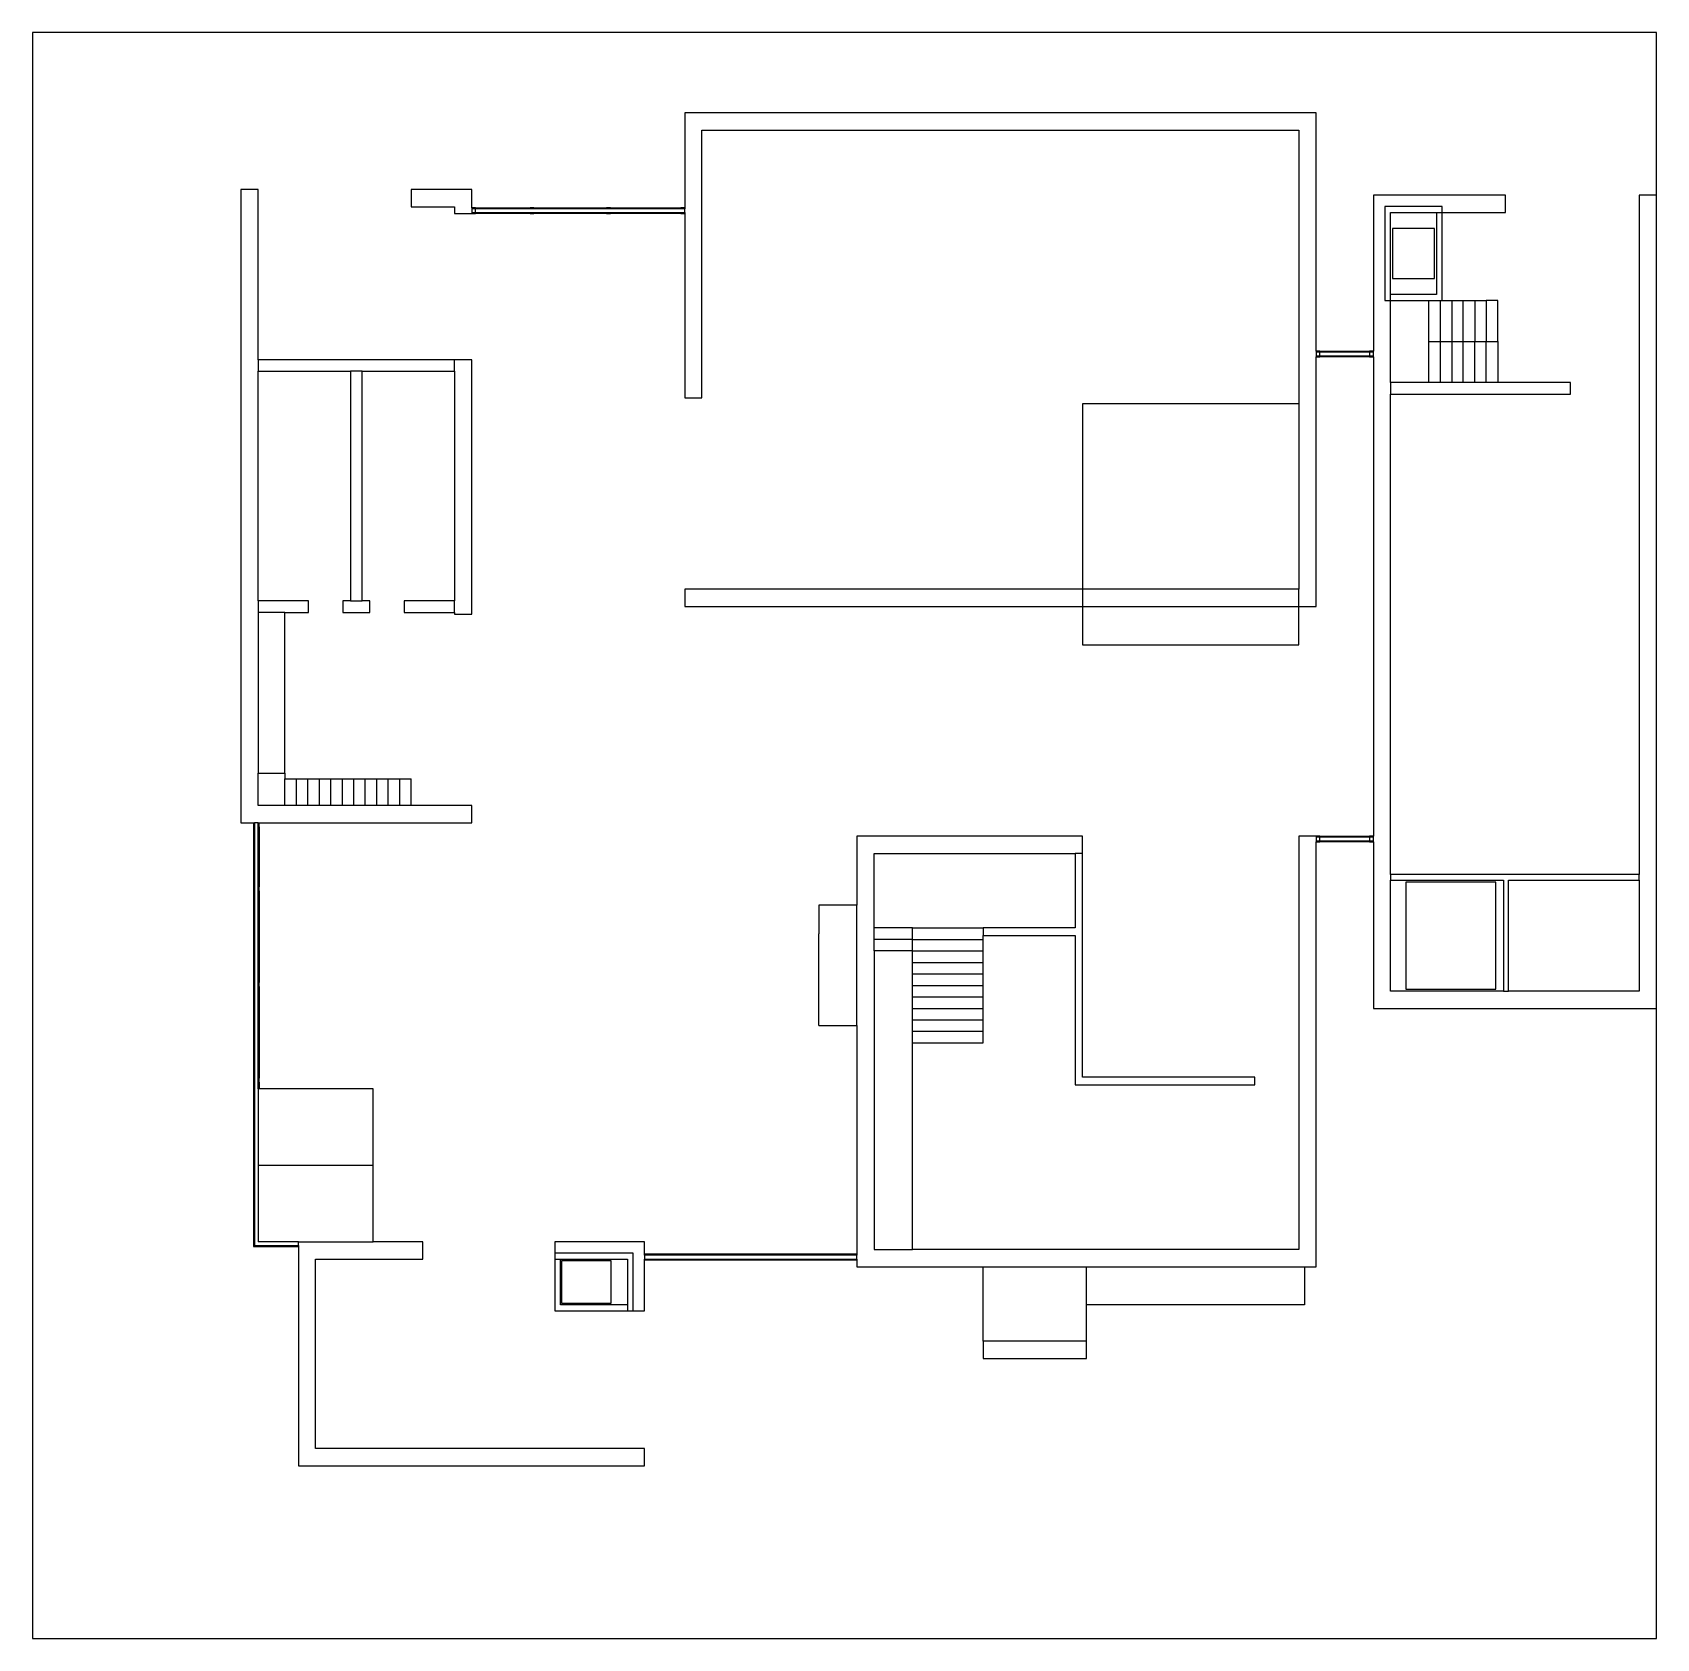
# Model space of a CAD drawing. Extents: x -21225 to 21225, y -20983 to 20983.
import ezdxf

# ---------------------------------------------------------------- set-up
doc = ezdxf.new("R2010")
doc.units = 0
doc.layers.get('0').update_dxf_attribs({"linetype": 'CONTINUOUS'})
doc.layers.add('SECTIONCUTEDGES', color=7, linetype='CONTINUOUS')

msp = doc.modelspace()

# ---------------------------------------------------------------- linework, layer by layer
for p, q in [((-21225, 20983), (-21225, -20983)), ((21225, 20983), (-21225, 20983)), ((21225, 16733), (21225, 20983)), ((-9642, 16404), (-8217, 16404)), ((-8217, 16254), (-9642, 16254)), ((-8117, 16404), (-6217, 16404)), ((-6217, 16254), (-8117, 16254)), ((-6117, 16404), (-4275, 16404)), ((-4275, 16254), (-6117, 16254)), ((15275, 12908), (15275, 13983)), ((15575, 12908), (15575, 13983)), ((15625, 13983), (15875, 13983)), ((15875, 13983), (15875, 12908)), ((15875, 13983), (16175, 13983)), ((16175, 12908), (16175, 13983)), ((16175, 13983), (16475, 13983)), ((16475, 13983), (16475, 12908)), ((16475, 13983), (16775, 13983)), ((15275, 12908), (15575, 12908)), ((15275, 11833), (15275, 12908)), ((15575, 12908), (15875, 12908)), ((15575, 11833), (15575, 12908)), ((15875, 12908), (15875, 11833)), ((15875, 12908), (16175, 12908)), ((16175, 12908), (16475, 12908)), ((16175, 11833), (16175, 12908)), ((16475, 12908), (16775, 12908)), ((16475, 11833), (16475, 12908)), ((16775, 11833), (16775, 12908)), ((17075, 12908), (17075, 11833)), ((12425, 12658), (13725, 12658)), ((13725, 12508), (12425, 12508)), ((-14625, 1629), (-14625, 1480)), ((-14625, 780), (-14625, 1480)), ((-14625, 1480), (-14325, 1480)), ((-14325, 780), (-14325, 1480)), ((-14325, 1480), (-14025, 1480)), ((-14025, 780), (-14025, 1480)), ((-14025, 1480), (-13725, 1480)), ((-13725, 780), (-13725, 1480)), ((-13725, 1480), (-13425, 1480)), ((-13425, 780), (-13425, 1480)), ((-13425, 1480), (-13125, 1480)), ((-13125, 780), (-13125, 1480)), ((-13125, 1480), (-12825, 1480)), ((-12825, 780), (-12825, 1480)), ((-12825, 1480), (-12525, 1480)), ((-12525, 780), (-12525, 1480)), ((-12525, 1480), (-12225, 1480)), ((-12225, 780), (-12225, 1480)), ((-12225, 1480), (-11925, 1480)), ((-11925, 780), (-11925, 1480)), ((-11925, 1480), (-11625, 1480)), ((-11625, 780), (-11625, 1480)), ((-11625, 1480), (-11325, 1480)), ((-11325, 780), (-11325, 1480)), ((-15450, 230), (-15450, -1342)), ((-15300, 230), (-15300, -1342)), ((12425, -17), (13725, -17)), ((13725, -167), (12425, -167)), ((-15450, -1442), (-15450, -3842)), ((-15300, -1442), (-15300, -3842)), ((1775, -2417), (775, -2417)), ((1775, -2417), (3625, -2417)), ((1775, -2717), (1775, -2417)), ((1775, -2717), (775, -2717)), ((1775, -3017), (1775, -2717)), ((1775, -2717), (3625, -2717)), ((3625, -2717), (3625, -2617)), ((3625, -3017), (3625, -2717)), ((1775, -3017), (3625, -3017)), ((1775, -3317), (3625, -3317)), ((3625, -3317), (3625, -3017)), ((3625, -3617), (3625, -3317)), ((1775, -3617), (3625, -3617)), ((3625, -3917), (3625, -3617)), ((-15450, -3942), (-15450, -6342)), ((-15300, -3942), (-15300, -6342)), ((1775, -3917), (3625, -3917)), ((1775, -4217), (3625, -4217)), ((3625, -4217), (3625, -3917)), ((3625, -4517), (3625, -4217)), ((1775, -4517), (3625, -4517)), ((3625, -4817), (3625, -4517)), ((21225, -20983), (21225, -4517)), ((1775, -4817), (3625, -4817)), ((3625, -5117), (3625, -4817)), ((1775, -5117), (3625, -5117)), ((1775, -5417), (3625, -5417)), ((3625, -5417), (3625, -5117)), ((-15450, -6442), (-15450, -8842)), ((-15300, -6442), (-15300, -6617)), ((-15450, -8942), (-15450, -10592)), ((-15300, -10742), (-14375, -10742)), ((-3404, -10942), (-5125, -10942)), ((-1379, -10942), (-3304, -10942)), ((225, -10942), (-1279, -10942)), ((-5125, -11092), (-3404, -11092)), ((-3304, -11092), (-1379, -11092)), ((-1279, -11092), (225, -11092)), ((3625, -13217), (3625, -11267)), ((6325, -12267), (6325, -11267)), ((12025, -11267), (12025, -12267)), ((12025, -12267), (6325, -12267)), ((6325, -13217), (6325, -12267)), ((-21225, -20983), (21225, -20983))]:
    msp.add_line(p, q)
at = {"layer": 'SECTIONCUTEDGES'}
for p, q in [((-4175, 18883), (-4175, 16404)), ((12325, 18883), (-4175, 18883)), ((12325, 12658), (12325, 18883)), ((-3725, 18433), (11875, 18433)), ((-3725, 11433), (-3725, 18433)), ((11875, 18433), (11875, 11283)), ((-15775, 16879), (-15775, 16429)), ((-15325, 16879), (-15775, 16879)), ((-15325, 16429), (-15325, 16879)), ((-9742, 16879), (-11325, 16879)), ((-11325, 16879), (-11325, 16429)), ((-9742, 16404), (-9742, 16879)), ((17275, 16733), (13825, 16733)), ((13825, 16733), (13825, 12658)), ((17275, 16283), (17275, 16733)), ((21225, 16733), (20775, 16733)), ((20775, 16733), (20775, -1017)), ((21225, -4517), (21225, 16733)), ((-15775, 16429), (-15775, 12429)), ((-15325, 12429), (-15325, 16429)), ((-11325, 16429), (-10192, 16429)), ((-10192, 16429), (-10192, 16254)), ((-10192, 16254), (-9742, 16254)), ((-9642, 16404), (-9742, 16404)), ((-9742, 16404), (-9742, 16379)), ((-9742, 16379), (-9742, 16279)), ((-9642, 16379), (-9742, 16379)), ((-9742, 16279), (-9642, 16279)), ((-9742, 16279), (-9742, 16254)), ((-9742, 16254), (-9642, 16254)), ((-9642, 16379), (-9642, 16404)), ((-9642, 16279), (-9642, 16379)), ((-8217, 16379), (-9642, 16379)), ((-9642, 16254), (-9642, 16279)), ((-9642, 16279), (-8217, 16279)), ((-8117, 16404), (-8217, 16404)), ((-8217, 16404), (-8217, 16379)), ((-8117, 16379), (-8217, 16379)), ((-8217, 16279), (-8217, 16254)), ((-8217, 16279), (-8117, 16279)), ((-8217, 16254), (-8117, 16254)), ((-8117, 16379), (-8117, 16404)), ((-6217, 16379), (-8117, 16379)), ((-8117, 16254), (-8117, 16279)), ((-8117, 16279), (-6217, 16279)), ((-6117, 16404), (-6217, 16404)), ((-6217, 16404), (-6217, 16379)), ((-6117, 16379), (-6217, 16379)), ((-6217, 16279), (-6217, 16254)), ((-6217, 16279), (-6117, 16279)), ((-6217, 16254), (-6117, 16254)), ((-6117, 16379), (-6117, 16404)), ((-4275, 16379), (-6117, 16379)), ((-6117, 16254), (-6117, 16279)), ((-6117, 16279), (-4275, 16279)), ((-4275, 16404), (-4275, 16379)), ((-4175, 16404), (-4275, 16404)), ((-4175, 16379), (-4275, 16379)), ((-4275, 16279), (-4275, 16254)), ((-4275, 16279), (-4175, 16279)), ((-4275, 16254), (-4175, 16254)), ((-4175, 16404), (-4175, 16379)), ((-4175, 16279), (-4175, 16379)), ((-4175, 16279), (-4175, 16254)), ((-4175, 16254), (-4175, 11433)), ((14125, 16433), (14125, 13983)), ((15625, 16433), (14125, 16433)), ((14275, 16283), (15475, 16283)), ((14275, 14133), (14275, 16283)), ((15475, 16283), (15475, 14133)), ((15475, 16283), (15625, 16283)), ((15625, 16283), (15625, 16433)), ((15625, 13983), (15625, 16283)), ((15625, 16283), (17275, 16283)), ((15425, 15858), (14325, 15858)), ((14325, 15858), (14325, 14558)), ((15425, 14558), (15425, 15858)), ((14325, 14558), (15425, 14558)), ((15475, 14133), (14275, 14133)), ((14275, 13983), (14275, 14133)), ((14125, 13983), (14275, 13983)), ((14275, 13983), (15275, 13983)), ((14275, 11833), (14275, 13983)), ((15275, 13983), (15575, 13983)), ((15575, 13983), (15625, 13983)), ((16775, 13983), (16775, 12908)), ((17075, 13983), (16775, 13983)), ((17075, 12908), (17075, 13983)), ((16775, 12908), (17075, 12908)), ((-15775, 12429), (-15775, 330)), ((-10192, 12429), (-15325, 12429)), ((-15325, 12429), (-15325, 12129)), ((-9742, 12429), (-10192, 12429)), ((-10192, 12129), (-10192, 12429)), ((-9742, 5780), (-9742, 12429)), ((12425, 12658), (12325, 12658)), ((12325, 12658), (12325, 12633)), ((12325, 12633), (12325, 12533)), ((12425, 12633), (12325, 12633)), ((12325, 12533), (12325, 12508)), ((12325, 12533), (12425, 12533)), ((12325, 12508), (12425, 12508)), ((12325, 5983), (12325, 12508)), ((12425, 12633), (12425, 12658)), ((12425, 12533), (12425, 12633)), ((13725, 12633), (12425, 12633)), ((12425, 12508), (12425, 12533)), ((12425, 12533), (13725, 12533)), ((13825, 12658), (13725, 12658)), ((13725, 12658), (13725, 12633)), ((13725, 12633), (13725, 12533)), ((13825, 12633), (13725, 12633)), ((13725, 12533), (13725, 12508)), ((13725, 12533), (13825, 12533)), ((13725, 12508), (13825, 12508)), ((13825, 12633), (13825, 12658)), ((13825, 12533), (13825, 12633)), ((13825, 12508), (13825, 12533)), ((13825, 12508), (13825, -17)), ((-15325, 12129), (-12909, 12129)), ((-15325, 6129), (-15325, 12129)), ((-12609, 12129), (-12909, 12129)), ((-12909, 12129), (-12909, 6129)), ((-12609, 6129), (-12609, 12129)), ((-12609, 12129), (-10192, 12129)), ((-10192, 12129), (-10192, 6129)), ((15275, 11833), (14275, 11833)), ((14275, 11833), (14275, 11533)), ((14275, 11533), (18976, 11533)), ((14275, -1017), (14275, 11533)), ((15575, 11833), (15275, 11833)), ((15875, 11833), (15575, 11833)), ((16175, 11833), (15875, 11833)), ((16475, 11833), (16175, 11833)), ((16775, 11833), (16475, 11833)), ((17075, 11833), (16775, 11833)), ((18976, 11833), (17075, 11833)), ((18976, 11533), (18976, 11833)), ((-4175, 11433), (-3725, 11433)), ((11875, 11283), (6225, 11283)), ((6225, 11283), (6225, 6433)), ((11875, 11283), (11875, 6433)), ((-4175, 6433), (-4175, 5983)), ((6225, 6433), (-4175, 6433)), ((11875, 6433), (6225, 6433)), ((6225, 6433), (6225, 5983)), ((11875, 5983), (11875, 6433)), ((-15325, 6129), (-15325, 5829)), ((-14009, 6129), (-15325, 6129)), ((-14009, 5829), (-14009, 6129)), ((-13109, 6129), (-13109, 5829)), ((-12909, 6129), (-13109, 6129)), ((-12909, 6129), (-12609, 6129)), ((-12409, 6129), (-12609, 6129)), ((-12409, 5829), (-12409, 6129)), ((-11509, 6129), (-11509, 5829)), ((-10192, 6129), (-11509, 6129)), ((-10192, 5829), (-10192, 6129)), ((-4175, 5983), (6225, 5983)), ((6225, 5983), (6225, 4983)), ((6225, 5983), (11875, 5983)), ((11875, 5983), (12325, 5983)), ((11875, 4983), (11875, 5983)), ((-14625, 5829), (-15325, 5829)), ((-15325, 5829), (-15325, 1629)), ((-14625, 1629), (-14625, 5829)), ((-14625, 5829), (-14009, 5829)), ((-13109, 5829), (-12409, 5829)), ((-11509, 5829), (-10192, 5829)), ((-10192, 5829), (-10192, 5780)), ((-10192, 5780), (-9742, 5780)), ((6225, 4983), (11875, 4983)), ((-15325, 1629), (-14625, 1629)), ((-15325, 780), (-15325, 1629)), ((-14625, 780), (-15325, 780)), ((-14325, 780), (-14625, 780)), ((-14025, 780), (-14325, 780)), ((-13725, 780), (-14025, 780)), ((-13425, 780), (-13725, 780)), ((-13125, 780), (-13425, 780)), ((-12825, 780), (-13125, 780)), ((-12525, 780), (-12825, 780)), ((-12225, 780), (-12525, 780)), ((-11925, 780), (-12225, 780)), ((-11625, 780), (-11925, 780)), ((-11325, 780), (-11625, 780)), ((-9742, 780), (-11325, 780)), ((-9742, 330), (-9742, 780)), ((-15775, 330), (-15450, 330)), ((-15450, 330), (-15450, 230)), ((-15450, 330), (-15425, 330)), ((-15450, 230), (-15425, 230)), ((-15325, 330), (-15425, 330)), ((-15425, 330), (-15425, 230)), ((-15425, 230), (-15425, -1342)), ((-15325, 330), (-15300, 330)), ((-15325, 230), (-15325, 330)), ((-15325, 230), (-15300, 230)), ((-15325, -1342), (-15325, 230)), ((-15300, 330), (-9742, 330)), ((-15300, 230), (-15300, 330)), ((325, -17), (325, -917)), ((6225, -17), (325, -17)), ((6225, -467), (6225, -17)), ((12325, -17), (11875, -17)), ((11875, -17), (11875, -10817)), ((12425, -17), (12325, -17)), ((12325, -17), (12325, -42)), ((12325, -42), (12325, -142)), ((12425, -42), (12325, -42)), ((12325, -142), (12325, -167)), ((12325, -142), (12425, -142)), ((12325, -167), (12425, -167)), ((12325, -11267), (12325, -167)), ((12425, -42), (12425, -17)), ((12425, -142), (12425, -42)), ((13725, -42), (12425, -42)), ((12425, -167), (12425, -142)), ((12425, -142), (13725, -142)), ((13825, -17), (13725, -17)), ((13725, -17), (13725, -42)), ((13725, -42), (13725, -142)), ((13825, -42), (13725, -42)), ((13725, -142), (13725, -167)), ((13725, -142), (13825, -142)), ((13725, -167), (13825, -167)), ((13825, -42), (13825, -17)), ((13825, -142), (13825, -42)), ((13825, -167), (13825, -142)), ((13825, -167), (13825, -4517)), ((775, -467), (6025, -467)), ((775, -2417), (775, -467)), ((6225, -467), (6025, -467)), ((6025, -467), (6025, -2417)), ((6225, -6317), (6225, -467)), ((325, -917), (325, -1817)), ((20775, -1017), (14275, -1017)), ((14275, -1017), (14275, -1167)), ((14275, -1167), (17225, -1167)), ((14275, -4067), (14275, -1167)), ((14675, -1217), (14675, -4017)), ((17025, -1217), (14675, -1217)), ((17025, -4017), (17025, -1217)), ((17225, -1167), (17225, -4067)), ((17358, -1167), (20775, -1167)), ((17358, -4067), (17358, -1167)), ((20775, -1167), (20775, -1017)), ((20775, -1167), (20775, -4067)), ((-15450, -1342), (-15450, -1442)), ((-15425, -1342), (-15450, -1342)), ((-15450, -1442), (-15425, -1442)), ((-15425, -1342), (-15425, -1442)), ((-15425, -1442), (-15425, -3842)), ((-15300, -1342), (-15325, -1342)), ((-15325, -1442), (-15325, -1342)), ((-15325, -1442), (-15300, -1442)), ((-15325, -3842), (-15325, -1442)), ((-15300, -1442), (-15300, -1342)), ((325, -1817), (-675, -1817)), ((-675, -1817), (-675, -2567)), ((325, -4967), (325, -1817)), ((775, -2717), (775, -2417)), ((6025, -2417), (3625, -2417)), ((3625, -2417), (3625, -2617)), ((-675, -4967), (-675, -2567)), ((775, -3017), (775, -2717)), ((3625, -2617), (6025, -2617)), ((6025, -2617), (6025, -6517)), ((1775, -3017), (775, -3017)), ((775, -3017), (775, -10817)), ((1775, -3317), (1775, -3017)), ((1775, -3617), (1775, -3317)), ((1775, -3917), (1775, -3617)), ((-15450, -3842), (-15450, -3942)), ((-15425, -3842), (-15450, -3842)), ((-15450, -3942), (-15425, -3942)), ((-15425, -3842), (-15425, -3942)), ((-15425, -3942), (-15425, -6342)), ((-15300, -3842), (-15325, -3842)), ((-15325, -3942), (-15325, -3842)), ((-15325, -3942), (-15300, -3942)), ((-15325, -6342), (-15325, -3942)), ((-15300, -3942), (-15300, -3842)), ((1775, -4217), (1775, -3917)), ((1775, -4517), (1775, -4217)), ((17225, -4067), (14275, -4067)), ((14675, -4017), (17025, -4017)), ((17225, -4067), (17358, -4067)), ((20775, -4067), (17358, -4067)), ((1775, -4817), (1775, -4517)), ((13825, -4517), (21225, -4517)), ((-675, -4967), (325, -4967)), ((325, -4967), (325, -10942)), ((1775, -5117), (1775, -4817)), ((1775, -5417), (1775, -5117)), ((1775, -10817), (1775, -5417)), ((-15450, -6342), (-15450, -6442)), ((-15425, -6342), (-15450, -6342)), ((-15425, -6342), (-15425, -6442)), ((-15300, -6342), (-15325, -6342)), ((-15325, -6442), (-15325, -6342)), ((-15300, -6442), (-15300, -6342)), ((10725, -6317), (6225, -6317)), ((10725, -6517), (10725, -6317)), ((-15450, -6442), (-15425, -6442)), ((-15425, -6442), (-15425, -8842)), ((-15325, -6442), (-15300, -6442)), ((-15325, -6617), (-15325, -6442)), ((-15325, -6617), (-15325, -8617)), ((-15300, -6617), (-15325, -6617)), ((-12324, -6617), (-15300, -6617)), ((-12324, -8617), (-12324, -6617)), ((6025, -6517), (10725, -6517)), ((-15450, -8842), (-15450, -8942)), ((-15425, -8842), (-15450, -8842)), ((-15425, -8842), (-15425, -8942)), ((-15325, -8617), (-12324, -8617)), ((-15325, -8617), (-15325, -10617)), ((-12324, -10617), (-12324, -8617)), ((-15450, -8942), (-15425, -8942)), ((-15425, -8942), (-15425, -10592)), ((-15450, -10592), (-15450, -10742)), ((-15425, -10592), (-15450, -10592)), ((-15425, -10592), (-15425, -10717)), ((-15450, -10742), (-15300, -10742)), ((-15425, -10717), (-15300, -10717)), ((-14275, -10617), (-15325, -10617)), ((-15300, -10742), (-15300, -10717)), ((-15300, -10717), (-14375, -10717)), ((-14375, -10717), (-14375, -10742)), ((-14375, -10717), (-14275, -10717)), ((-14375, -10742), (-14275, -10742)), ((-14275, -10717), (-14275, -10617)), ((-14275, -10617), (-12324, -10617)), ((-14275, -10717), (-14275, -10742)), ((-14275, -10742), (-14275, -16467)), ((-11025, -10617), (-12324, -10617)), ((-11025, -11067), (-11025, -10617)), ((-5225, -10617), (-7575, -10617)), ((-7575, -10617), (-7575, -10917)), ((-5525, -10917), (-7575, -10917)), ((-7575, -10917), (-7575, -11067)), ((-5525, -12417), (-5525, -10917)), ((-5225, -10942), (-5225, -10617)), ((-5125, -10942), (-5225, -10942)), ((-5225, -10967), (-5225, -10942)), ((-5225, -10967), (-5225, -11067)), ((-5125, -10967), (-5225, -10967)), ((-5125, -10967), (-5125, -10942)), ((-3404, -10967), (-5125, -10967)), ((-3404, -10942), (-3404, -10967)), ((-3304, -10942), (-3404, -10942)), ((-3304, -10967), (-3404, -10967)), ((-3304, -10967), (-3304, -10942)), ((-1379, -10967), (-3304, -10967)), ((-1379, -10942), (-1379, -10967)), ((-1279, -10942), (-1379, -10942)), ((-1279, -10967), (-1379, -10967)), ((-1279, -10967), (-1279, -10942)), ((225, -10967), (-1279, -10967)), ((225, -10942), (225, -10967)), ((325, -10942), (225, -10942)), ((325, -10967), (225, -10967)), ((325, -10942), (325, -10967)), ((325, -11067), (325, -10967)), ((775, -10817), (1775, -10817)), ((11875, -10817), (1775, -10817)), ((-13825, -16017), (-13825, -11067)), ((-13825, -11067), (-11025, -11067)), ((-7575, -11067), (-7575, -12417)), ((-7575, -11067), (-7425, -11067)), ((-7425, -11067), (-5675, -11067)), ((-7425, -12267), (-7425, -11067)), ((-6100, -11117), (-7400, -11117)), ((-7400, -11117), (-7400, -12217)), ((-6100, -12217), (-6100, -11117)), ((-5675, -11067), (-5675, -12267)), ((-5225, -11067), (-5125, -11067)), ((-5225, -11092), (-5225, -11067)), ((-5225, -11092), (-5125, -11092)), ((-5225, -12417), (-5225, -11092)), ((-5125, -11092), (-5125, -11067)), ((-5125, -11067), (-3404, -11067)), ((-3404, -11067), (-3404, -11092)), ((-3404, -11067), (-3304, -11067)), ((-3404, -11092), (-3304, -11092)), ((-3304, -11092), (-3304, -11067)), ((-3304, -11067), (-1379, -11067)), ((-1379, -11067), (-1379, -11092)), ((-1379, -11067), (-1279, -11067)), ((-1379, -11092), (-1279, -11092)), ((-1279, -11092), (-1279, -11067)), ((-1279, -11067), (225, -11067)), ((225, -11067), (225, -11092)), ((225, -11067), (325, -11067)), ((225, -11092), (325, -11092)), ((325, -11067), (325, -11092)), ((325, -11092), (325, -11267)), ((325, -11267), (3625, -11267)), ((3625, -11267), (6325, -11267)), ((6325, -11267), (12025, -11267)), ((12025, -11267), (12325, -11267)), ((-5675, -12267), (-7425, -12267)), ((-7400, -12217), (-6100, -12217)), ((-5675, -12267), (-5675, -12417)), ((-7575, -12417), (-5675, -12417)), ((-5675, -12417), (-5525, -12417)), ((-5525, -12417), (-5225, -12417)), ((6325, -13217), (3625, -13217)), ((3625, -13217), (3625, -13667)), ((6325, -13667), (6325, -13217)), ((3625, -13667), (6325, -13667)), ((-5225, -16017), (-13825, -16017)), ((-5225, -16467), (-5225, -16017)), ((-14275, -16467), (-5225, -16467))]:
    msp.add_line(p, q, dxfattribs=at)

doc.saveas('drawing.dxf')
